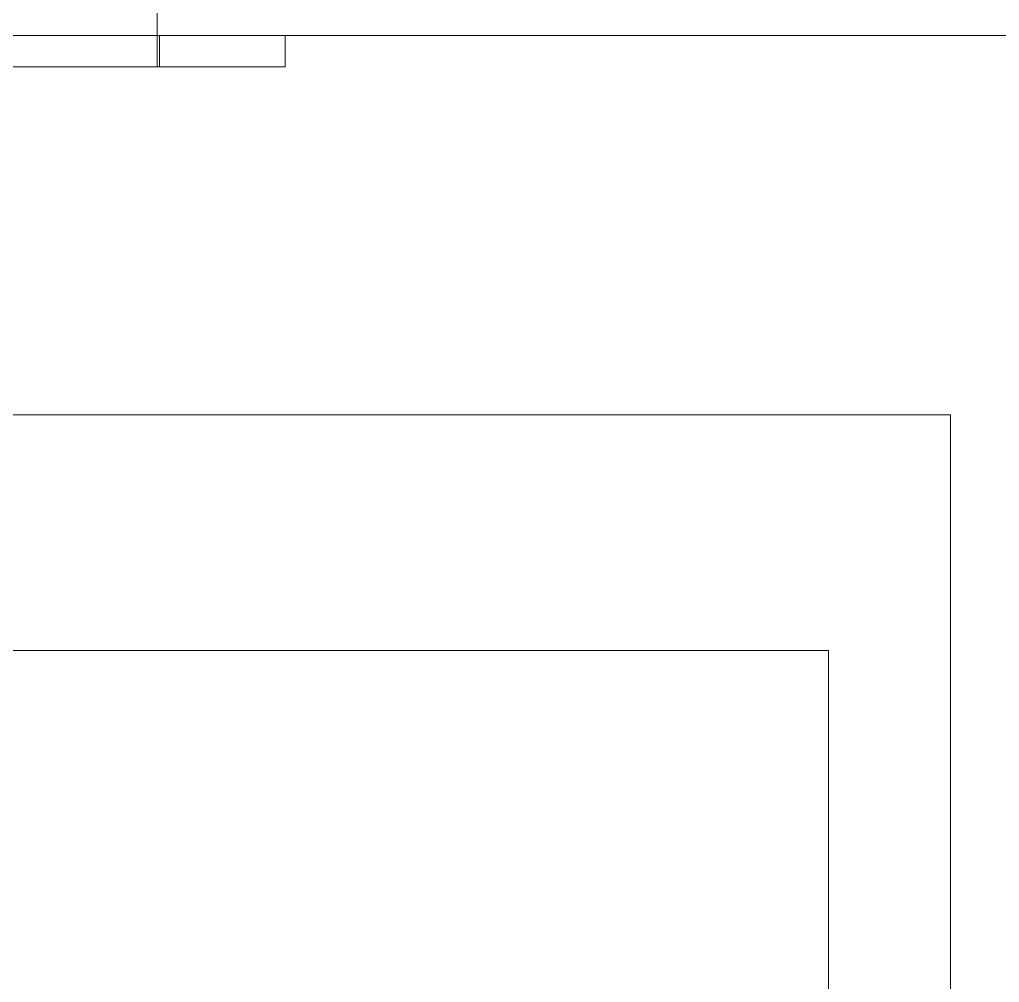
# Model space of a CAD drawing. Extents: x -1133 to 23780, y -1311 to 8245.
# Drawn here: x 15039.2 to 15101.5, y 2742.8 to 2804 of the extents above; entities that cross this region are included whole.
import ezdxf

# ---------------------------------------------------------------- set-up
doc = ezdxf.new("R2010")
doc.units = 0
doc.header["$MEASUREMENT"] = 0
doc.layers.get('0').update_dxf_attribs({"color": 9, "lineweight": 9})
for name, color, linetype, lineweight in [('05', 9, 'Continuous', 9), ('06D', 9, 'Continuous', 9), ('14', 9, 'Continuous', 9), ('35', 9, 'Continuous', 9)]:
    doc.layers.add(name, color=color, linetype=linetype, lineweight=lineweight)

# ---------------------------------------------------------------- blocks, each defined once
blk = doc.blocks.new('p-ma-audi')
at = {"flags": 128}
blk.add_lwpolyline([(-7.572, 199.995), (-7.572, 214.964), (-93.45, 214.964), (-93.45, 155.191), (-85.702, 155.191)], dxfattribs=at)
for points in [[(-85.702, 199.995), (-85.702, -0.005), (-0.002, -0.005), (-0.002, 199.995), (-85.702, 199.995)], [(-85.702, 199.995), (-85.702, -0.005), (-0.002, -0.005), (-0.002, 199.995)]]:
    blk.add_lwpolyline(points, close=True, dxfattribs=at)
blk = doc.blocks.new('fsdfsfsfsfd')
at = {"layer": '06D', "elevation": 0}
blk.add_lwpolyline([(52591.75, -74474.977), (52589.75, -74474.977), (52589.75, -74595.977), (52591.75, -74595.977)], dxfattribs=at)
blk = doc.blocks.new('p-2. kat planı')
at = {"layer": '14'}
blk.add_lwpolyline([(15048, 2819.3), (15048, 2803), (15050, 2803), (15170.5, 2803), (15170.5, 2743), (15254.5, 2743), (15254.5, 2803), (15300, 2803), (15302, 2803), (15302, 2819.3)], dxfattribs=at)
at = {"rotation": 90}
blk.add_blockref('fsdfsfsfsfd', (-59547.977, -49788.75), dxfattribs=at)

msp = doc.modelspace()

# ---------------------------------------------------------------- linework, layer by layer
at = {"layer": '35'}
msp.add_lwpolyline([(14487.5, 2447), (14487.5, 2743), (14554.5, 2743), (14554.5, 2803), (15170.5, 2803), (15170.5, 2743), (15254.5, 2743), (15254.5, 2803), (15870.5, 2803), (15870.5, 2743), (15935.5, 2743), (15935.5, 2447), (15870.5, 2447), (15870.5, 2363), (15254.5, 2363), (15254.5, 2447), (15170.5, 2447), (15170.5, 2363), (14554.5, 2363), (14554.5, 2447)], close=True, dxfattribs=at)

# ---------------------------------------------------------------- block references
msp.add_blockref('p-2. kat planı', (0, 0))
at = {"rotation": 90}
for p in [(-59547.847, -49788.75), (-59539.847, -49788.75)]:
    msp.add_blockref('fsdfsfsfsfd', p, dxfattribs=at)
at = {"layer": '05', "color": 7, "xscale": -1}
msp.add_blockref('p-ma-audi', (15004.964, 2563.918), dxfattribs=at)

doc.saveas('drawing.dxf')
